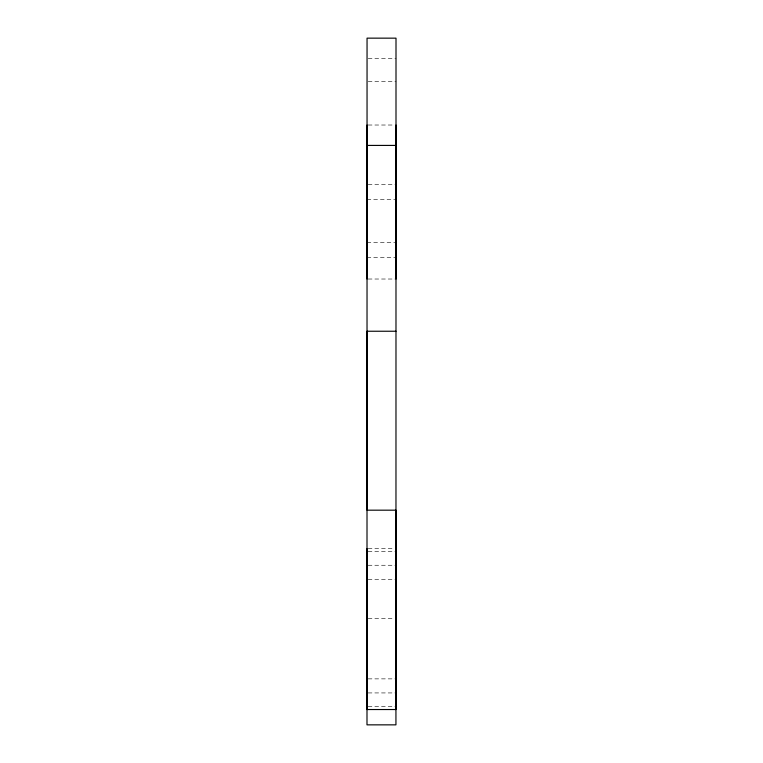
<?xml version="1.0" encoding="UTF-8"?>
<svg xmlns="http://www.w3.org/2000/svg" width="763" height="763" viewBox="0 0 763 763"><rect width="100%" height="100%" fill="white"/><g stroke="black" fill="none" stroke-linecap="round" stroke-linejoin="round"><path stroke-width="0.57" stroke-dasharray="3.81 2.86" d="M368.205 58.684L396.007 58.675M368.205 81.479L396.007 81.469M368.205 125.018L394.853 125.018M368.195 184.627L395.997 184.627M367.041 199.687L394.833 199.687M367.051 242.539L394.843 242.539M367.051 257.589L395.997 257.598M368.205 279.02L396.007 279.02M368.186 548.664L394.786 548.664M368.147 551.582L395.949 551.63M368.147 565.259L395.94 565.259M368.167 579.317L395.968 579.317M368.167 618.602L394.805 618.602M368.157 678.87L395.959 678.87M368.147 692.928L395.949 692.938M368.147 706.614L395.94 706.614"/><path stroke-width="1.14" d="M395.959 677.172L396.007 38.16L367.051 38.15L366.993 709.533L395.94 709.533L395.997 510.18L367.041 510.18L367.041 331.237L395.997 331.237M367.051 145.418L396.007 145.418M395.949 692.938L395.94 706.614M396.007 125.018L396.007 279.02M395.94 548.664L395.94 724.85L366.993 724.85L366.993 548.664M367.051 125.018L367.051 279.02M366.993 698.002L366.993 701.54"/></g></svg>
